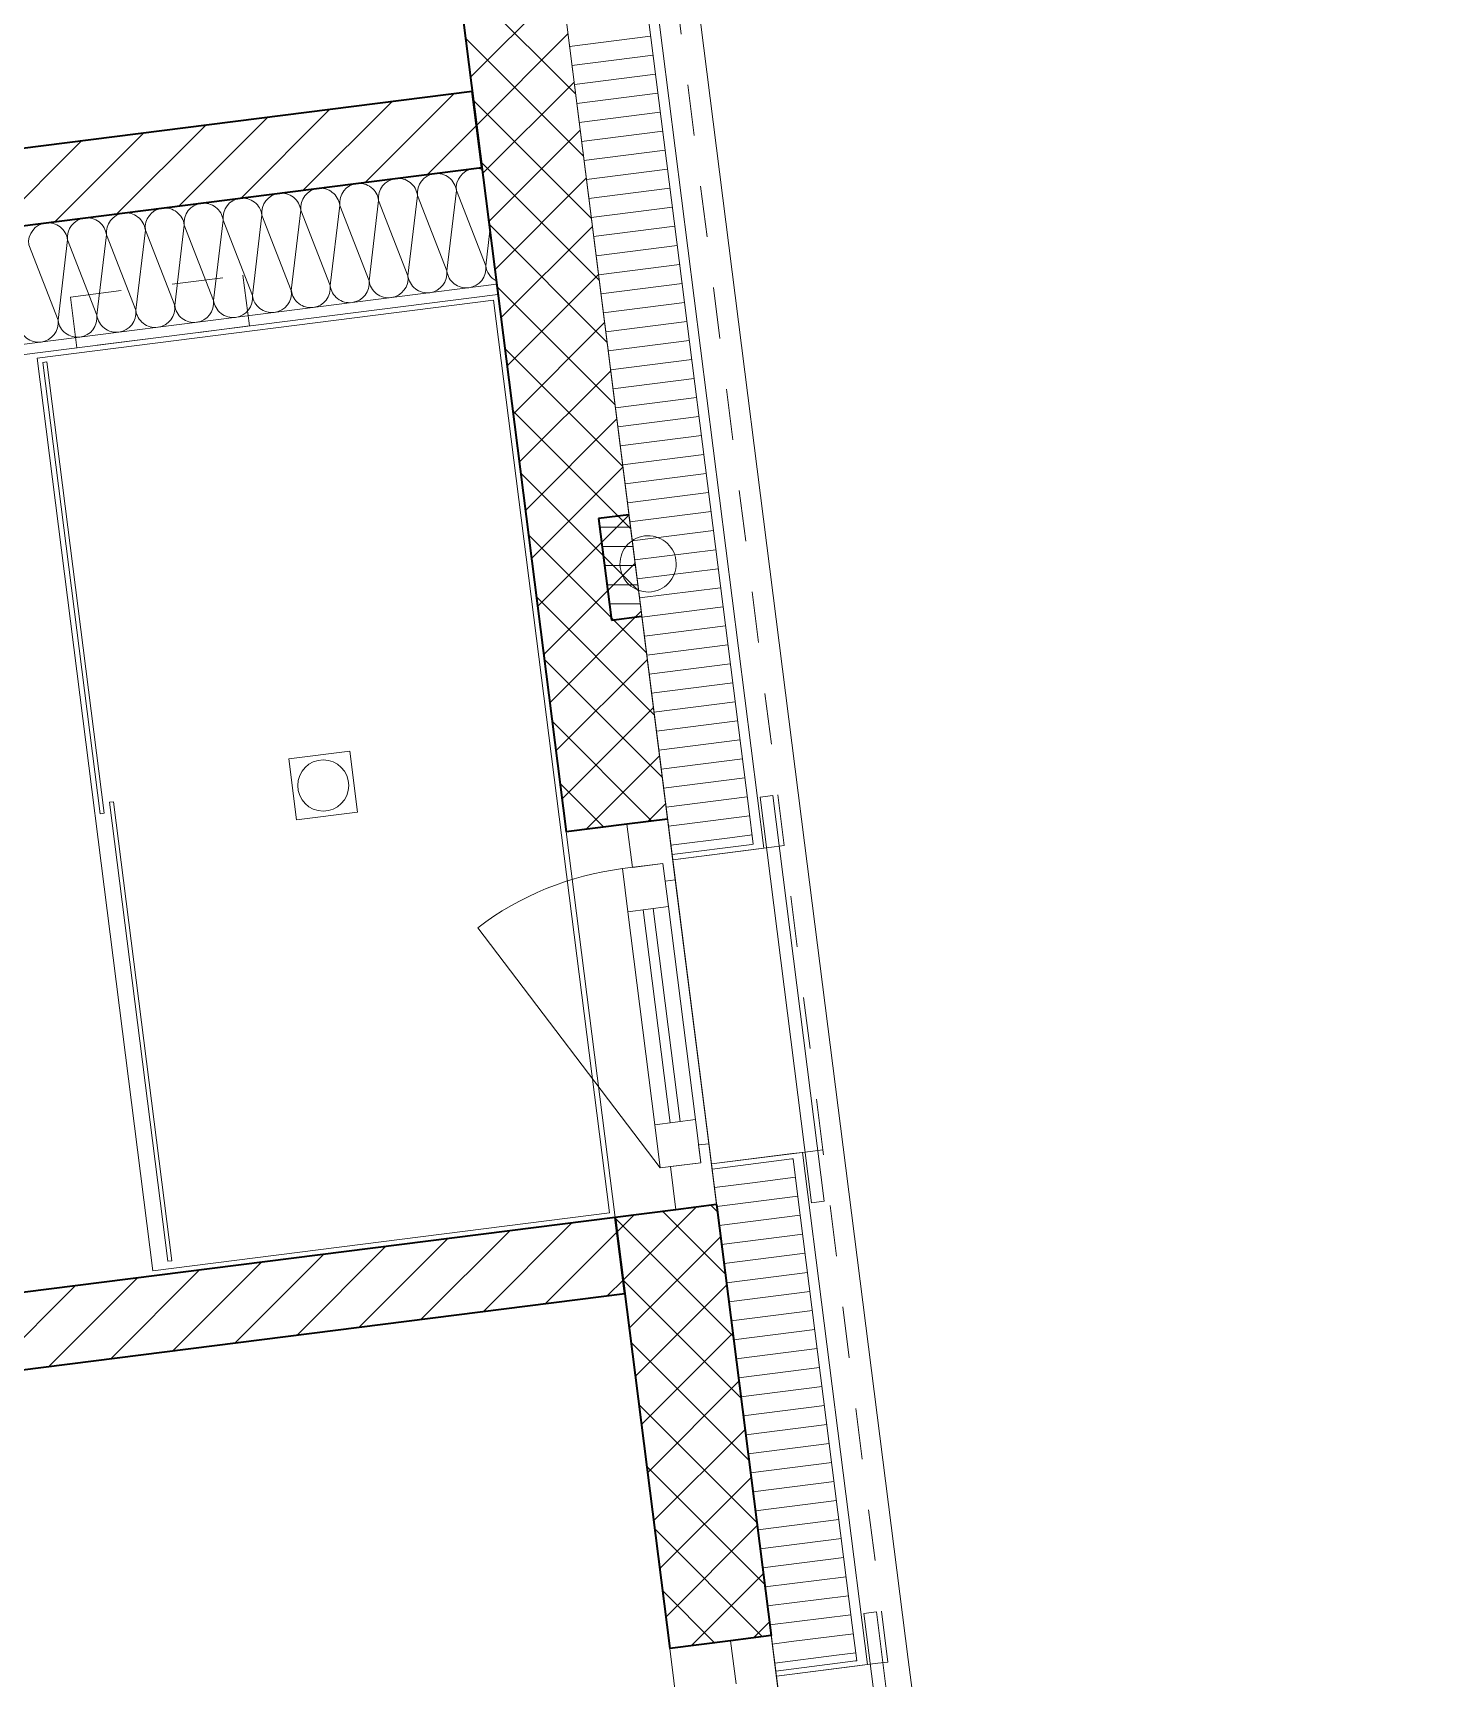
# Model space of a CAD drawing. Header units: metres. Extents: x 2713679.5 to 2713747.3, y 1226017.1 to 1226104.2.
# Drawn here: x 2713696.707 to 2713699.473, y 1226087.776 to 1226090.994 of the extents above; entities that cross this region are included whole.
import ezdxf

# ---------------------------------------------------------------- set-up
doc = ezdxf.new("R2010")
doc.units = ezdxf.units.M
doc.header["$MEASUREMENT"] = 0
doc.linetypes.add('Strich 2', pattern=[0.141111, 0.070556, -0.070556])
doc.linetypes.add('Strich 2_1mm', pattern=[0.15, 0.1, -0.05])
doc.layers.add('plangrafiken', color=251, linetype='Continuous')
doc.layers.add('waende_stuetzen', color=250, linetype='Continuous')

msp = doc.modelspace()

# ---------------------------------------------------------------- linework, layer by layer
at = {"layer": 'plangrafiken', "color": 7, "linetype": 'Strich 2', "lineweight": 13}
for p, q in [((2713696.7803, 1226090.4773), (2713697.1175, 1226090.5201)), ((2713697.1175, 1226090.5201), (2713697.1301, 1226090.4209)), ((2713696.7928, 1226090.3781), (2713696.7803, 1226090.4773)), ((2713697.1301, 1226090.4209), (2713696.7928, 1226090.3781))]:
    msp.add_line(p, q, dxfattribs=at)
at = {"layer": 'plangrafiken', "color": 7, "linetype": 'Continuous', "lineweight": 13}
for p, q in [((2713697.6076, 1226090.4714), (2713696.7147, 1226090.3581)), ((2713697.8342, 1226088.6857), (2713697.6076, 1226090.4714)), ((2713696.7147, 1226090.3581), (2713696.9414, 1226088.5724)), ((2713696.7339, 1226090.3505), (2713696.7259, 1226090.3495)), ((2713696.7259, 1226090.3495), (2713696.838, 1226089.4665)), ((2713696.8459, 1226089.4675), (2713696.7339, 1226090.3505)), ((2713697.8152, 1226090.0271), (2713697.8756, 1226090.0271)), ((2713697.8199, 1226089.9896), (2713697.8804, 1226089.9896)), ((2713697.8247, 1226089.9521), (2713697.8852, 1226089.9521)), ((2713697.8294, 1226089.9146), (2713697.8899, 1226089.9146)), ((2713697.8342, 1226089.8771), (2713697.8947, 1226089.8771)), ((2713697.3264, 1226089.589), (2713697.2074, 1226089.5739)), ((2713697.2074, 1226089.5739), (2713697.2225, 1226089.4549)), ((2713697.3415, 1226089.47), (2713697.3264, 1226089.589)), ((2713696.8642, 1226089.49), (2713696.8563, 1226089.489)), ((2713696.8563, 1226089.489), (2713696.9702, 1226088.5912)), ((2713696.9782, 1226088.5922), (2713696.8642, 1226089.49)), ((2713698.1539, 1226089.5025), (2713698.1291, 1226089.4993)), ((2713698.1291, 1226089.4993), (2713698.2298, 1226088.7057)), ((2713698.2546, 1226088.7089), (2713698.1539, 1226089.5025)), ((2713696.838, 1226089.4665), (2713696.8459, 1226089.4675)), ((2713697.2225, 1226089.4549), (2713697.3415, 1226089.47)), ((2713698.2298, 1226088.7057), (2713698.2546, 1226088.7089)), ((2713696.9414, 1226088.5724), (2713697.8342, 1226088.6857)), ((2713696.9702, 1226088.5912), (2713696.9782, 1226088.5922)), ((2713698.3566, 1226087.9053), (2713698.3318, 1226087.9022)), ((2713698.3318, 1226087.9022), (2713698.6037, 1226085.7593)), ((2713698.6285, 1226085.7625), (2713698.3566, 1226087.9053))]:
    msp.add_line(p, q, dxfattribs=at)
at = {"layer": 'plangrafiken', "color": 7, "linetype": 'Continuous', "lineweight": 35}
for p, q in [((2713697.8726, 1226090.0514), (2713697.813, 1226090.0439)), ((2713697.813, 1226090.0439), (2713697.8382, 1226089.8455)), ((2713697.8382, 1226089.8455), (2713697.8977, 1226089.853))]:
    msp.add_line(p, q, dxfattribs=at)
at = {"layer": 'plangrafiken', "color": 7, "linetype": 'Continuous', "lineweight": 18}
msp.add_line((2713697.8726, 1226090.0514), (2713697.8977, 1226089.853), dxfattribs=at)
at = {"layer": 'plangrafiken', "color": 7, "linetype": 'Continuous', "lineweight": 13}
msp.add_circle((2713697.2745, 1226089.5219), 0.05, dxfattribs=at)
at = {"layer": 'plangrafiken', "color": 7, "linetype": 'Continuous', "lineweight": 18}
for start, end in [(97.2326, 277.2326), (277.2326, 97.2326)]:
    msp.add_arc((2713697.91, 1226089.9554), 0.055, start, end, dxfattribs=at)
at = {"layer": 'waende_stuetzen', "color": 7, "linetype": 'Continuous', "lineweight": 18}
for p, q in [((2713700.7342, 1226067.5023), (2713697.5257, 1226092.7845)), ((2713698.92, 1226081.7976), (2713697.5257, 1226092.7845)), ((2713698.1367, 1226089.3995), (2713697.8447, 1226091.7011)), ((2713697.9481, 1226089.4562), (2713697.6762, 1226091.599)), ((2713698.1068, 1226089.4764), (2713697.8349, 1226091.6192)), ((2713694.464, 1226090.1027), (2713697.6137, 1226090.5024)), ((2713694.4665, 1226090.0829), (2713697.6162, 1226090.4826)), ((2713697.6162, 1226090.4826), (2713697.6137, 1226090.5024)), ((2713698.1156, 1226089.4069), (2713698.1068, 1226089.4764)), ((2713697.9582, 1226089.3768), (2713697.9481, 1226089.4562)), ((2713697.9569, 1226089.3868), (2713697.9481, 1226089.4562)), ((2713697.9569, 1226089.3868), (2713698.1132, 1226089.4066)), ((2713697.9582, 1226089.3768), (2713697.9569, 1226089.3868)), ((2713698.1566, 1226089.402), (2713697.9582, 1226089.3768)), ((2713697.9582, 1226089.3768), (2713698.1169, 1226089.397)), ((2713698.1132, 1226089.4066), (2713698.1156, 1226089.4069)), ((2713698.1367, 1226089.3995), (2713698.1169, 1226089.397)), ((2713698.1764, 1226089.4045), (2713698.1566, 1226089.402)), ((2713698.2321, 1226088.8068), (2713698.0337, 1226088.7816)), ((2713698.1924, 1226088.8018), (2713698.0337, 1226088.7816)), ((2713698.2123, 1226088.8043), (2713698.1924, 1226088.8018)), ((2713698.3394, 1226087.8023), (2713698.2123, 1226088.8043)), ((2713698.252, 1226088.8093), (2713698.2321, 1226088.8068)), ((2713698.0337, 1226088.7816), (2713698.0438, 1226088.7023)), ((2713698.0337, 1226088.7816), (2713698.035, 1226088.7717)), ((2713698.1912, 1226088.7915), (2713698.035, 1226088.7717)), ((2713698.035, 1226088.7717), (2713698.0438, 1226088.7023)), ((2713698.1912, 1226088.7915), (2713698.1937, 1226088.7918)), ((2713698.2025, 1226088.7224), (2713698.1937, 1226088.7918)), ((2713698.3095, 1226087.8792), (2713698.2025, 1226088.7224)), ((2713698.3183, 1226087.8097), (2713698.3095, 1226087.8792)), ((2713698.1609, 1226087.7797), (2713698.1508, 1226087.859)), ((2713698.1596, 1226087.7896), (2713698.1508, 1226087.859)), ((2713698.1596, 1226087.7896), (2713698.3159, 1226087.8094)), ((2713698.3593, 1226087.8048), (2713698.1609, 1226087.7797)), ((2713698.1609, 1226087.7797), (2713698.3196, 1226087.7998)), ((2713698.3159, 1226087.8094), (2713698.3183, 1226087.8097)), ((2713698.3394, 1226087.8023), (2713698.3196, 1226087.7998)), ((2713698.3791, 1226087.8074), (2713698.3593, 1226087.8048)), ((2713698.1609, 1226087.7797), (2713698.1596, 1226087.7896))]:
    msp.add_line(p, q, dxfattribs=at)
at = {"layer": 'waende_stuetzen', "color": 7, "linetype": 'Strich 2_1mm', "lineweight": 13}
for p, q in [((2713698.1764, 1226089.4045), (2713697.8843, 1226091.7061)), ((2713698.252, 1226088.8093), (2713698.1764, 1226089.4045)), ((2713698.3791, 1226087.8074), (2713698.252, 1226088.8093)), ((2713698.6259, 1226085.863), (2713698.3791, 1226087.8074))]:
    msp.add_line(p, q, dxfattribs=at)
at = {"layer": 'waende_stuetzen', "color": 7, "linetype": 'Continuous', "lineweight": 13}
for p, q in [((2713698.2161, 1226089.4096), (2713697.924, 1226091.7111)), ((2713697.9582, 1226089.3768), (2713697.6661, 1226091.6784)), ((2713697.6137, 1226090.5024), (2713697.5848, 1226090.7306)), ((2713697.3642, 1226090.5094), (2713697.3829, 1226090.6663)), ((2713697.4402, 1226090.5191), (2713697.3829, 1226090.6663)), ((2713697.4402, 1226090.5191), (2713697.4589, 1226090.676)), ((2713697.5163, 1226090.5287), (2713697.4589, 1226090.676)), ((2713697.5163, 1226090.5287), (2713697.535, 1226090.6857)), ((2713697.5923, 1226090.5384), (2713697.535, 1226090.6857)), ((2713697.136, 1226090.4805), (2713697.1547, 1226090.6374)), ((2713697.212, 1226090.4901), (2713697.1547, 1226090.6374)), ((2713697.212, 1226090.4901), (2713697.2308, 1226090.647)), ((2713697.2881, 1226090.4998), (2713697.2308, 1226090.647)), ((2713697.2881, 1226090.4998), (2713697.3068, 1226090.6567)), ((2713697.3642, 1226090.5094), (2713697.3068, 1226090.6567)), ((2713696.9078, 1226090.4515), (2713696.9265, 1226090.6084)), ((2713696.9839, 1226090.4611), (2713696.9265, 1226090.6084)), ((2713696.9839, 1226090.4611), (2713697.0026, 1226090.6181)), ((2713697.0599, 1226090.4708), (2713697.0026, 1226090.6181)), ((2713697.0599, 1226090.4708), (2713697.0787, 1226090.6277)), ((2713697.136, 1226090.4805), (2713697.0787, 1226090.6277)), ((2713697.5923, 1226090.5384), (2713697.6005, 1226090.6067)), ((2713696.7557, 1226090.4322), (2713696.6984, 1226090.5795)), ((2713696.7557, 1226090.4322), (2713696.7744, 1226090.5891)), ((2713696.8318, 1226090.4418), (2713696.7744, 1226090.5891)), ((2713696.8318, 1226090.4418), (2713696.8505, 1226090.5988)), ((2713696.9078, 1226090.4515), (2713696.8505, 1226090.5988)), ((2713697.8687, 1226089.4461), (2713697.8794, 1226089.3618)), ((2713697.9632, 1226089.3372), (2713697.9481, 1226089.4562)), ((2713697.7497, 1226089.431), (2713697.8454, 1226088.6771)), ((2713698.2916, 1226088.8144), (2713698.2161, 1226089.4096)), ((2713698.0337, 1226088.7816), (2713697.9582, 1226089.3768)), ((2713697.939, 1226089.3694), (2713697.8596, 1226089.3593)), ((2713697.8596, 1226089.3593), (2713697.8703, 1226089.275)), ((2713697.8794, 1226089.3618), (2713697.939, 1226089.3694)), ((2713697.939, 1226089.3694), (2713697.9434, 1226089.3346)), ((2713697.9497, 1226089.285), (2713697.939, 1226089.3694)), ((2713697.9434, 1226089.3346), (2713697.9632, 1226089.3372)), ((2713698.0287, 1226088.8213), (2713697.9632, 1226089.3372)), ((2713697.8703, 1226089.275), (2713697.9497, 1226089.285)), ((2713697.9728, 1226088.8646), (2713697.9199, 1226089.2813)), ((2713698.0025, 1226088.8684), (2713697.9497, 1226089.285)), ((2713697.8703, 1226089.275), (2713697.9232, 1226088.8583)), ((2713697.9001, 1226089.2788), (2713697.9529, 1226088.8621)), ((2713697.9339, 1226088.774), (2713697.5769, 1226089.2437)), ((2713698.0025, 1226088.8684), (2713697.9232, 1226088.8583)), ((2713698.0132, 1226088.7841), (2713698.0025, 1226088.8684)), ((2713697.9232, 1226088.8583), (2713697.9339, 1226088.774)), ((2713698.0287, 1226088.8213), (2713698.0088, 1226088.8188)), ((2713698.0088, 1226088.8188), (2713698.0132, 1226088.7841)), ((2713698.0438, 1226088.7023), (2713698.0287, 1226088.8213)), ((2713698.4188, 1226087.8124), (2713698.2916, 1226088.8144)), ((2713697.9339, 1226088.774), (2713698.0132, 1226088.7841)), ((2713698.0132, 1226088.7841), (2713697.9537, 1226088.7765)), ((2713697.9537, 1226088.7765), (2713697.9644, 1226088.6922)), ((2713698.1609, 1226087.7797), (2713698.0337, 1226088.7816)), ((2713698.2193, 1226085.7307), (2713697.9524, 1226087.8338)), ((2713698.0821, 1226087.7646), (2713698.0714, 1226087.849)), ((2713698.1508, 1226087.859), (2713698.1659, 1226087.74)), ((2713698.6656, 1226085.868), (2713698.4188, 1226087.8124)), ((2713698.4076, 1226085.8353), (2713698.1609, 1226087.7797))]:
    msp.add_line(p, q, dxfattribs=at)
at = {"layer": 'waende_stuetzen', "color": 7, "linetype": 'Continuous', "lineweight": 35}
for p, q in [((2713697.4778, 1226091.5738), (2713697.7497, 1226089.431)), ((2713697.5659, 1226090.8794), (2713694.4161, 1226090.4797)), ((2713697.5848, 1226090.7306), (2713697.5659, 1226090.8794)), ((2713694.435, 1226090.3309), (2713697.5848, 1226090.7306)), ((2713697.8687, 1226089.4461), (2713697.7497, 1226089.431)), ((2713697.9481, 1226089.4562), (2713697.8687, 1226089.4461)), ((2713698.0438, 1226088.7023), (2713697.9644, 1226088.6922)), ((2713698.0438, 1226088.7023), (2713698.1508, 1226087.859)), ((2713697.8454, 1226088.6771), (2713694.6956, 1226088.2774)), ((2713697.9644, 1226088.6922), (2713697.8454, 1226088.6771)), ((2713697.8454, 1226088.6771), (2713697.9524, 1226087.8338)), ((2713697.8643, 1226088.5283), (2713697.8454, 1226088.6771)), ((2713694.7145, 1226088.1285), (2713697.8643, 1226088.5283)), ((2713698.0714, 1226087.849), (2713697.9524, 1226087.8338)), ((2713698.1508, 1226087.859), (2713698.0714, 1226087.849))]:
    msp.add_line(p, q, dxfattribs=at)
at = {"layer": 'waende_stuetzen', "color": 18, "linetype": 'Continuous', "lineweight": 0, "true_color": 0x000000}
for p, q in [((2713697.7681, 1226090.8746), (2713697.5372, 1226091.1055)), ((2713697.5624, 1226090.9072), (2713697.7413, 1226091.0861)), ((2713697.5743, 1226090.8131), (2713697.7532, 1226090.992)), ((2713697.915, 1226090.9877), (2713697.7563, 1226090.9675)), ((2713697.7835, 1226090.7531), (2713697.5526, 1226090.984)), ((2713697.9198, 1226090.9505), (2713697.761, 1226090.9303)), ((2713697.5862, 1226090.719), (2713697.7651, 1226090.8979)), ((2713697.9245, 1226090.9133), (2713697.7657, 1226090.8931)), ((2713697.2353, 1226090.6863), (2713697.4085, 1226090.8594)), ((2713697.3568, 1226090.7017), (2713697.53, 1226090.8749)), ((2713697.7989, 1226090.6316), (2713697.568, 1226090.8625)), ((2713697.9292, 1226090.8761), (2713697.7705, 1226090.8559)), ((2713696.9923, 1226090.6554), (2713697.1655, 1226090.8286)), ((2713697.1138, 1226090.6708), (2713697.287, 1226090.844)), ((2713697.9339, 1226090.8389), (2713697.7752, 1226090.8187)), ((2713696.7494, 1226090.6246), (2713696.9226, 1226090.7978)), ((2713696.8709, 1226090.64), (2713697.044, 1226090.8132)), ((2713697.4783, 1226090.7171), (2713697.5743, 1226090.8131)), ((2713697.5982, 1226090.6249), (2713697.7771, 1226090.8038)), ((2713697.9386, 1226090.8017), (2713697.7799, 1226090.7815)), ((2713696.6279, 1226090.6092), (2713696.8011, 1226090.7824)), ((2713697.9434, 1226090.7645), (2713697.7846, 1226090.7443)), ((2713697.8143, 1226090.5102), (2713697.5834, 1226090.7411)), ((2713697.6101, 1226090.5308), (2713697.789, 1226090.7097)), ((2713697.9481, 1226090.7273), (2713697.7894, 1226090.7071)), ((2713697.9528, 1226090.6901), (2713697.7941, 1226090.6699)), ((2713697.9575, 1226090.6529), (2713697.7988, 1226090.6327)), ((2713697.8298, 1226090.3887), (2713697.5989, 1226090.6196)), ((2713697.6221, 1226090.4366), (2713697.801, 1226090.6155)), ((2713697.9622, 1226090.6157), (2713697.8035, 1226090.5955)), ((2713697.967, 1226090.5784), (2713697.8082, 1226090.5583)), ((2713697.9717, 1226090.5412), (2713697.813, 1226090.5211)), ((2713697.634, 1226090.3425), (2713697.8129, 1226090.5214)), ((2713697.9764, 1226090.504), (2713697.8177, 1226090.4839)), ((2713697.8452, 1226090.2672), (2713697.6143, 1226090.4981)), ((2713697.9811, 1226090.4668), (2713697.8224, 1226090.4467)), ((2713697.646, 1226090.2484), (2713697.8249, 1226090.4273)), ((2713697.9858, 1226090.4296), (2713697.8271, 1226090.4095)), ((2713697.8606, 1226090.1457), (2713697.6297, 1226090.3766)), ((2713697.9906, 1226090.3924), (2713697.8318, 1226090.3723)), ((2713697.9953, 1226090.3552), (2713697.8366, 1226090.3351)), ((2713697.6579, 1226090.1543), (2713697.8368, 1226090.3332)), ((2713698, 1226090.318), (2713697.8413, 1226090.2979)), ((2713698.0047, 1226090.2808), (2713697.846, 1226090.2607)), ((2713697.876, 1226090.0242), (2713697.6451, 1226090.2551)), ((2713697.6699, 1226090.0601), (2713697.8488, 1226090.239)), ((2713698.0095, 1226090.2436), (2713697.8507, 1226090.2235)), ((2713698.0142, 1226090.2064), (2713697.8554, 1226090.1863)), ((2713698.0189, 1226090.1692), (2713697.8602, 1226090.1491)), ((2713697.8914, 1226089.9027), (2713697.6605, 1226090.1336)), ((2713697.6818, 1226089.966), (2713697.8607, 1226090.1449)), ((2713698.0236, 1226090.132), (2713697.8649, 1226090.1119)), ((2713698.0283, 1226090.0948), (2713697.8696, 1226090.0747)), ((2713698.0331, 1226090.0576), (2713697.8743, 1226090.0375)), ((2713697.6937, 1226089.8719), (2713697.8726, 1226090.0508)), ((2713698.0378, 1226090.0204), (2713697.8791, 1226090.0003)), ((2713697.9068, 1226089.7813), (2713697.6759, 1226090.0122)), ((2713697.7057, 1226089.7778), (2713697.8846, 1226089.9567)), ((2713698.0425, 1226089.9832), (2713697.8838, 1226089.9631)), ((2713698.0472, 1226089.946), (2713697.8885, 1226089.9259)), ((2713698.0519, 1226089.9088), (2713697.8932, 1226089.8887)), ((2713697.9223, 1226089.6598), (2713697.6914, 1226089.8907)), ((2713697.7176, 1226089.6837), (2713697.8965, 1226089.8626)), ((2713698.0567, 1226089.8716), (2713697.8979, 1226089.8515)), ((2713698.0614, 1226089.8344), (2713697.9027, 1226089.8143)), ((2713698.0661, 1226089.7972), (2713697.9074, 1226089.7771)), ((2713697.9377, 1226089.5383), (2713697.7068, 1226089.7692)), ((2713697.7296, 1226089.5895), (2713697.9085, 1226089.7684)), ((2713698.0708, 1226089.76), (2713697.9121, 1226089.7399)), ((2713698.0755, 1226089.7228), (2713697.9168, 1226089.7027)), ((2713697.7415, 1226089.4954), (2713697.9204, 1226089.6743)), ((2713698.0803, 1226089.6856), (2713697.9215, 1226089.6655)), ((2713697.9176, 1226089.4523), (2713697.7222, 1226089.6477)), ((2713698.085, 1226089.6484), (2713697.9263, 1226089.6283)), ((2713698.0897, 1226089.6112), (2713697.931, 1226089.5911)), ((2713697.7881, 1226089.4359), (2713697.9324, 1226089.5802)), ((2713698.0944, 1226089.574), (2713697.9357, 1226089.5539)), ((2713697.8234, 1226089.4404), (2713697.7376, 1226089.5262)), ((2713698.0992, 1226089.5368), (2713697.9404, 1226089.5167)), ((2713697.9096, 1226089.4513), (2713697.9443, 1226089.4861)), ((2713698.1039, 1226089.4996), (2713697.9451, 1226089.4795)), ((2713697.9813, 1226089.4462), (2713697.9499, 1226089.4423)), ((2713698.1086, 1226089.4624), (2713697.9813, 1226089.4462)), ((2713698.0697, 1226089.4197), (2713697.9546, 1226089.4051)), ((2713698.1133, 1226089.4252), (2713698.0697, 1226089.4197)), ((2713698.1142, 1226088.7449), (2713698.0396, 1226088.7354)), ((2713698.1983, 1226088.7556), (2713698.1142, 1226088.7449)), ((2713698.0456, 1226088.6879), (2713698.0327, 1226088.7008)), ((2713698.203, 1226088.7184), (2713698.0443, 1226088.6982)), ((2713698.0764, 1226088.4449), (2713697.8455, 1226088.6758)), ((2713697.849, 1226088.6483), (2713697.8825, 1226088.6818)), ((2713697.861, 1226088.5542), (2713698.004, 1226088.6972)), ((2713698.061, 1226088.5664), (2713697.9385, 1226088.6889)), ((2713698.2077, 1226088.6812), (2713698.049, 1226088.661)), ((2713697.4663, 1226088.4778), (2713697.6395, 1226088.651)), ((2713697.5878, 1226088.4932), (2713697.761, 1226088.6664)), ((2713697.7093, 1226088.5086), (2713697.849, 1226088.6483)), ((2713697.8729, 1226088.4601), (2713698.0518, 1226088.639)), ((2713698.2125, 1226088.644), (2713698.0537, 1226088.6238)), ((2713697.1019, 1226088.4315), (2713697.2751, 1226088.6047)), ((2713697.2234, 1226088.4469), (2713697.3966, 1226088.6201)), ((2713697.3449, 1226088.4624), (2713697.518, 1226088.6355)), ((2713698.2172, 1226088.6068), (2713698.0585, 1226088.5866)), ((2713696.8589, 1226088.4007), (2713697.0321, 1226088.5739)), ((2713696.9804, 1226088.4161), (2713697.1536, 1226088.5893)), ((2713696.616, 1226088.3699), (2713696.7891, 1226088.543)), ((2713696.7374, 1226088.3853), (2713696.9106, 1226088.5585)), ((2713697.8308, 1226088.524), (2713697.861, 1226088.5542)), ((2713698.0919, 1226088.3235), (2713697.8609, 1226088.5544)), ((2713697.8849, 1226088.366), (2713698.0638, 1226088.5449)), ((2713698.2219, 1226088.5696), (2713698.0632, 1226088.5494)), ((2713698.2266, 1226088.5324), (2713698.0679, 1226088.5122)), ((2713698.2313, 1226088.4952), (2713698.0726, 1226088.475)), ((2713697.8968, 1226088.2718), (2713698.0757, 1226088.4507)), ((2713698.2361, 1226088.458), (2713698.0773, 1226088.4378)), ((2713698.1073, 1226088.202), (2713697.8764, 1226088.4329)), ((2713698.2408, 1226088.4208), (2713698.0821, 1226088.4006)), ((2713698.2455, 1226088.3836), (2713698.0868, 1226088.3634)), ((2713697.9087, 1226088.1777), (2713698.0876, 1226088.3566)), ((2713698.2502, 1226088.3464), (2713698.0915, 1226088.3262)), ((2713698.1227, 1226088.0805), (2713697.8918, 1226088.3114)), ((2713698.255, 1226088.3092), (2713698.0962, 1226088.289)), ((2713697.9207, 1226088.0836), (2713698.0996, 1226088.2625)), ((2713698.2597, 1226088.2719), (2713698.1009, 1226088.2518)), ((2713698.2644, 1226088.2347), (2713698.1057, 1226088.2146)), ((2713698.1381, 1226087.959), (2713697.9072, 1226088.1899)), ((2713698.2691, 1226088.1975), (2713698.1104, 1226088.1774)), ((2713697.9326, 1226087.9895), (2713698.1115, 1226088.1684)), ((2713698.2738, 1226088.1603), (2713698.1151, 1226088.1402)), ((2713698.2786, 1226088.1231), (2713698.1198, 1226088.103)), ((2713698.1341, 1226087.8569), (2713697.9226, 1226088.0684)), ((2713697.9446, 1226087.8954), (2713698.1235, 1226088.0743)), ((2713698.2833, 1226088.0859), (2713698.1246, 1226088.0658)), ((2713698.288, 1226088.0487), (2713698.1293, 1226088.0286)), ((2713698.2927, 1226088.0115), (2713698.134, 1226087.9914)), ((2713697.9945, 1226087.8392), (2713698.1354, 1226087.9801)), ((2713698.2974, 1226087.9743), (2713698.1387, 1226087.9542)), ((2713698.04, 1226087.845), (2713697.938, 1226087.947)), ((2713698.3022, 1226087.9371), (2713698.1434, 1226087.917)), ((2713698.3069, 1226087.8999), (2713698.1482, 1226087.8798)), ((2713698.116, 1226087.8546), (2713698.1474, 1226087.886)), ((2713698.1899, 1226087.8473), (2713698.1529, 1226087.8426)), ((2713698.3116, 1226087.8627), (2713698.1899, 1226087.8473)), ((2713698.2783, 1226087.8207), (2713698.1576, 1226087.8054)), ((2713698.3163, 1226087.8255), (2713698.2783, 1226087.8207))]:
    msp.add_line(p, q, dxfattribs=at)
at = {"layer": 'waende_stuetzen', "color": 7, "linetype": 'Continuous', "lineweight": 13}
for centre, radius, start, end in [((2713697.573, 1226090.6905), 0.0383, 97.2326, 187.2326), ((2713697.573, 1226090.6905), 0.0383, 71.4004, 97.2326), ((2713697.3449, 1226090.6615), 0.0383, 97.2326, 187.2326), ((2713697.3449, 1226090.6615), 0.0383, 7.2326, 97.2326), ((2713697.4209, 1226090.6712), 0.0383, 97.2326, 187.2326), ((2713697.4209, 1226090.6712), 0.0383, 7.2326, 97.2326), ((2713697.497, 1226090.6808), 0.0383, 97.2326, 187.2326), ((2713697.497, 1226090.6808), 0.0383, 7.2326, 97.2326), ((2713697.1167, 1226090.6326), 0.0383, 97.2326, 187.2326), ((2713697.1167, 1226090.6326), 0.0383, 7.2326, 97.2326), ((2713697.1927, 1226090.6422), 0.0383, 97.2326, 187.2326), ((2713697.1927, 1226090.6422), 0.0383, 7.2326, 97.2326), ((2713697.2688, 1226090.6519), 0.0383, 97.2326, 187.2326), ((2713697.2688, 1226090.6519), 0.0383, 7.2326, 97.2326), ((2713696.8125, 1226090.594), 0.0383, 97.2326, 187.2326), ((2713696.8125, 1226090.594), 0.0383, 7.2326, 97.2326), ((2713696.8885, 1226090.6036), 0.0383, 97.2326, 187.2326), ((2713696.8885, 1226090.6036), 0.0383, 7.2326, 97.2326), ((2713696.9646, 1226090.6133), 0.0383, 97.2326, 187.2326), ((2713696.9646, 1226090.6133), 0.0383, 7.2326, 97.2326), ((2713697.0406, 1226090.6229), 0.0383, 97.2326, 187.2326), ((2713697.0406, 1226090.6229), 0.0383, 7.2326, 97.2326), ((2713696.7364, 1226090.5843), 0.0383, 97.2326, 187.2326), ((2713696.7364, 1226090.5843), 0.0383, 7.2326, 97.2326), ((2713697.5543, 1226090.5335), 0.0383, 277.2326, 7.2326), ((2713697.6304, 1226090.5432), 0.0383, 187.2326, 242.8814), ((2713697.3261, 1226090.5046), 0.0383, 277.2326, 7.2326), ((2713697.4022, 1226090.5142), 0.0383, 187.2326, 277.2326), ((2713697.4022, 1226090.5142), 0.0383, 277.2326, 7.2326), ((2713697.4782, 1226090.5239), 0.0383, 187.2326, 277.2326), ((2713697.4782, 1226090.5239), 0.0383, 277.2326, 7.2326), ((2713697.5543, 1226090.5335), 0.0383, 187.2326, 277.2326), ((2713697.0219, 1226090.466), 0.0383, 277.2326, 7.2326), ((2713697.098, 1226090.4756), 0.0383, 187.2326, 277.2326), ((2713697.098, 1226090.4756), 0.0383, 277.2326, 7.2326), ((2713697.174, 1226090.4853), 0.0383, 187.2326, 277.2326), ((2713697.174, 1226090.4853), 0.0383, 277.2326, 7.2326), ((2713697.2501, 1226090.4949), 0.0383, 187.2326, 277.2326), ((2713697.2501, 1226090.4949), 0.0383, 277.2326, 7.2326), ((2713697.3261, 1226090.5046), 0.0383, 187.2326, 277.2326), ((2713696.7937, 1226090.437), 0.0383, 277.2326, 7.2326), ((2713696.8698, 1226090.4467), 0.0383, 187.2326, 277.2326), ((2713696.8698, 1226090.4467), 0.0383, 277.2326, 7.2326), ((2713696.9458, 1226090.4563), 0.0383, 187.2326, 277.2326), ((2713696.9458, 1226090.4563), 0.0383, 277.2326, 7.2326), ((2713697.0219, 1226090.466), 0.0383, 187.2326, 277.2326), ((2713696.7177, 1226090.4274), 0.0383, 187.2326, 277.2326), ((2713696.7177, 1226090.4274), 0.0383, 277.2326, 7.2326), ((2713696.7937, 1226090.437), 0.0383, 187.2326, 277.2326), ((2713697.9339, 1226088.774), 0.59, 97.2326, 127.2326)]:
    msp.add_arc(centre, radius, start, end, dxfattribs=at)

doc.saveas('drawing.dxf')
